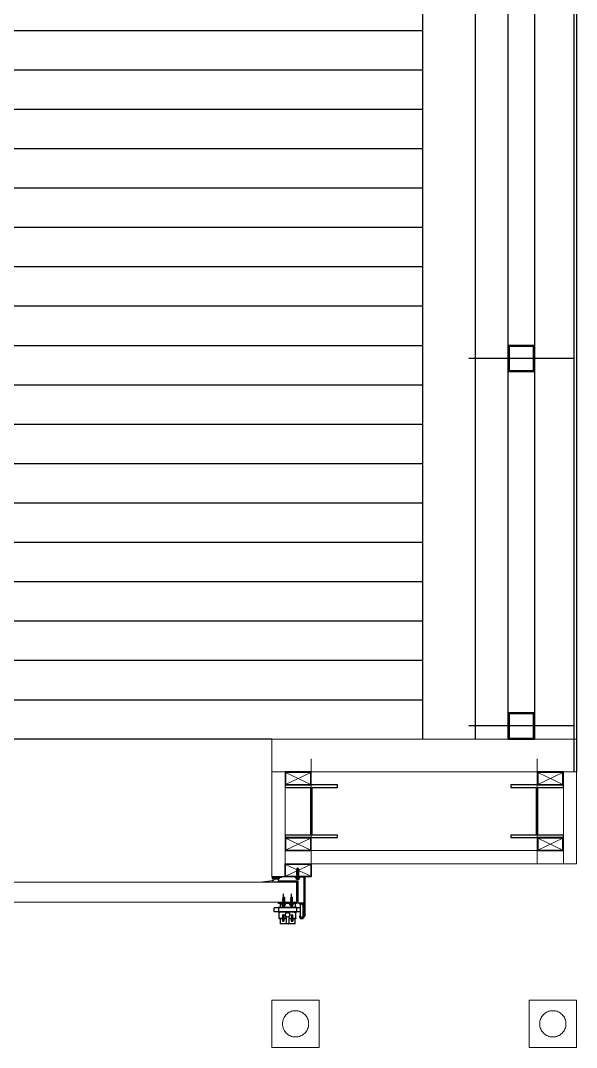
# Model space of a CAD drawing. Header units: millimetres. Extents: x 8456 to 190005487, y 619 to 455456909.
# Drawn here: x 203646 to 203972, y 158300 to 158902 of the extents above; entities that cross this region are included whole.
import ezdxf

# ---------------------------------------------------------------- set-up
doc = ezdxf.new("R2010")
doc.units = ezdxf.units.MM
doc.header["$LTSCALE"] = 400
doc.header["$MEASUREMENT"] = 0
for name, pattern in [('CEN', [62, 60, -1, 0, -1]), ('지하2층평면도$0$XR-평면도$0$CEN', [62, 60, -1, 0, -1]), ('지하2층평면도$0$XR-평면도$0$HID', [2, 1.1, -0.9]), ('지하2층평면도$0$XR-평면도$0$HIDDEN', [0.375, 0.25, -0.125])]:
    doc.linetypes.add(name, pattern=pattern)
doc.layers.get('0').update_dxf_attribs({"linetype": 'CONTINUOUS'})
for name, color, linetype in [('CEN', 1, 'CEN'), ('FIN', 5, 'CONTINUOUS'), ('WAL', 3, 'CONTINUOUS'), ('석고보드', 4, 'CONTINUOUS'), ('저온단열', 160, 'CONTINUOUS'), ('지하2층 평면도$0$HATCH', 8, 'CONTINUOUS'), ('충돌방지대', 6, 'CONTINUOUS'), ('판넬', 4, 'CONTINUOUS')]:
    doc.layers.add(name, color=color, linetype=linetype)
for name, color, linetype, lineweight in [('지하2층평면도$0$0DOOR', 4, 'CONTINUOUS', 25), ('지하2층평면도$0$0FURN1', 8, '지하2층평면도$0$XR-평면도$0$HID', 18), ('지하2층평면도$0$0LINE', 1, '지하2층평면도$0$XR-평면도$0$CEN', 15), ('지하2층평면도$0$0OPEN', 1, '지하2층평면도$0$XR-평면도$0$HID', 15), ('지하2층평면도$0$0PANL', 6, 'CONTINUOUS', 20), ('지하2층평면도$0$0STL', 3, 'CONTINUOUS', 25)]:
    doc.layers.add(name, color=color, linetype=linetype, lineweight=lineweight)

# ---------------------------------------------------------------- blocks, each defined once
blk = doc.blocks.new('지하2층평면도$0$XR-평면도$0$COLDSEAL')
at = {"layer": '지하2층평면도$0$0DOOR'}
for points in [[(33005170.6, -18005063.9, 0.197399), (33005171.5, -18005066), (33005176.6, -18005071.2, 0.18871), (33005178.6, -18005072.1), (33005184.8, -18005072.4), (33005184.8, -18005071), (33005179.3, -18005070.7, -0.18871), (33005177.3, -18005069.8), (33005176, -18005068.3, -0.615818), (33005177.6, -18005065.2), (33005181.4, -18005065.2), (33005181.4, -18005062.2), (33005176.6, -18005062.2), (33005170.6, -18005062.2)], [(33005188.6, -18005058), (33005172.6, -18005058), (33005172.6, -18005059.7), (33005177.3, -18005059.7), (33005177.3, -18005062.2), (33005184.6, -18005062.2), (33005184.6, -18005059.7), (33005188.6, -18005059.7)], [(33005211.7, -18005072.6), (33005179.3, -18005070.7, -0.18343), (33005177.4, -18005069.8, 0.18343), (33005179.3, -18005070.7), (33005184.8, -18005071), (33005184.8, -18005072.4), (33005211.6, -18005073.6, 0.984406), (33005211.7, -18005072.6, -0.000575)], [(33005181.4, -18005065.2), (33005181.4, -18005062.2), (33005184.6, -18005062.2), (33005190.6, -18005062.2), (33005193.2, -18005065.9, 0.221798), (33005198.3, -18005068.9), (33005226.1, -18005071.5, -0.890519), (33005226, -18005072.5, -0.090217), (33005225.9, -18005072.4), (33005197.9, -18005071.5, -0.221798), (33005190.4, -18005067.7), (33005188.8, -18005065.7, 0.266432), (33005188, -18005065.2)]]:
    blk.add_hatch(color=8, dxfattribs=at).paths.add_polyline_path(points)
h = blk.add_hatch(color=8, dxfattribs=at)
edge = h.paths.add_edge_path()
edge.add_line((33005235.4, -18005071.6), (33005235.3, -18005073.2))
edge.add_line((33005235.3, -18005073.2), (33005197.1, -18005068.9))
edge.add_arc((33005197.3, -18005067.9), 1, 226.9147, 263.5326, ccw=False)
edge.add_line((33005196.6, -18005068.7), (33005193.8, -18005066))
edge.add_arc((33005194.4, -18005065.3), 1, 190.8667, 226.9147, ccw=False)
edge.add_line((33005193.5, -18005065.5), (33005192.4, -18005059.8))
edge.add_arc((33005191.4, -18005060), 1, 10.8667, 49.2164)
edge.add_arc((33005193.3, -18005057.7), 2, 311.4859, 229.2164, ccw=False)
edge.add_line((33005194.7, -18005059.2), (33005194.9, -18005061.4))
edge.add_line((33005194.9, -18005061.4), (33005196, -18005064.8))
edge.add_arc((33005197, -18005064.5), 1, 197.7167, 223.7852)
edge.add_line((33005196.2, -18005065.2), (33005198, -18005067))
edge.add_arc((33005198.7, -18005066.3), 1, 223.7852, 263.3102)
edge.add_line((33005198.6, -18005067.3), (33005235.4, -18005071.6))
at = {"layer": '지하2층평면도$0$0DOOR', "color": 8}
for p, q in [((33005160.4, -18005054.1), (33005196.9, -18005054.1)), ((33005160.4, -18005054.1), (33005160.4, -18005055.6)), ((33005170.4, -18005055.6), (33005160.4, -18005055.6)), ((33005170.4, -18005055.6), (33005170.4, -18005061.6)), ((33005176.9, -18005062.1), (33005170.9, -18005062.1)), ((33005189.9, -18005055.6), (33005171.9, -18005055.6)), ((33005171.9, -18005055.6), (33005171.9, -18005060.6)), ((33005176.9, -18005060.6), (33005171.9, -18005060.6)), ((33005174.9, -18005054.1), (33005196.9, -18005054.1)), ((33005176.9, -18005062.1), (33005176.9, -18005060.6)), ((33005184.9, -18005062.1), (33005184.9, -18005060.6)), ((33005189.9, -18005060.6), (33005184.9, -18005060.6)), ((33005191.8, -18005062.1), (33005184.9, -18005062.1)), ((33005189.9, -18005055.6), (33005189.9, -18005060.6)), ((33005189.9, -18005055.6), (33005189.9, -18005060.6)), ((33005191.8, -18005062.1), (33005191.8, -18005059.4)), ((33005194.9, -18005060.5), (33005194.9, -18005059.4)), ((33005194.9, -18005060.5), (33005194.9, -18005059.4)), ((33005195.3, -18005060.5), (33005194.9, -18005060.5)), ((33005195.3, -18005060.5), (33005194.9, -18005060.5)), ((33005195.3, -18005060.5), (33005195.3, -18005061.6)), ((33005196.9, -18005062.1), (33005195.8, -18005062.1)), ((33005196.9, -18005062.1), (33005196.9, -18005054.1))]:
    blk.add_line(p, q, dxfattribs=at)
for centre, radius, start, end in [((33005170.9, -18005061.6), 0.5, 180, 270), ((33005193.3, -18005057.7), 2.25, 313.5422, 226.4578), ((33005195.8, -18005061.6), 0.5, 180, 270), ((33005195.8, -18005061.6), 0.5, 180, 270)]:
    blk.add_arc(centre, radius, start, end, dxfattribs=at)
blk = doc.blocks.new('A$C2DB436D3')
at = {"color": 8, "elevation": 2515.73}
blk.add_lwpolyline([(17460.54, 20942.55), (17457.93, 20942.55)], dxfattribs=at)
at = {"layer": 'CEN', "color": 8, "elevation": 2515.73}
for points in [[(17702.54, 21377.05), (17614.54, 21377.05)], [(17702.54, 21069.05), (17614.54, 21069.05)]]:
    blk.add_lwpolyline(points, dxfattribs=at)
at = {"layer": 'FIN', "color": 8}
blk.add_line((17669.54, 21723.55, 2515.73), (17669.54, 21058.05, 2515.73), dxfattribs=at)
at = {"layer": 'WAL', "color": 8, "elevation": 2515.73}
for points in [[(17669.54, 21366.05), (17669.54, 21388.05), (17647.54, 21388.05), (17647.54, 21366.05)], [(17668.66, 21366.93), (17668.66, 21387.17), (17648.42, 21387.17), (17648.42, 21366.93)], [(17669.54, 21058.05), (17669.54, 21080.05), (17647.54, 21080.05), (17647.54, 21058.05)], [(17668.66, 21058.93), (17668.66, 21079.17), (17648.42, 21079.17), (17648.42, 21058.93)]]:
    blk.add_lwpolyline(points, close=True, dxfattribs=at)
at = {"layer": '석고보드', "color": 8}
blk.add_line((17704.74, 21701.55, 2515.73), (17704.74, 21030.55, 2515.73), dxfattribs=at)
at = {"layer": '저온단열', "color": 8}
blk.add_line((17702.54, 21701.55, 2515.73), (17702.54, 21030.55, 2515.73), dxfattribs=at)
at = {"layer": '지하2층 평면도$0$HATCH', "color": 8}
for p, q in [((16833.54, 21652.05, 2515.73), (17576.04, 21652.05, 2515.73)), ((16833.54, 21619.05, 2515.73), (17576.04, 21619.05, 2515.73)), ((16833.54, 21586.05, 2515.73), (17576.04, 21586.05, 2515.73)), ((16833.54, 21553.05, 2515.73), (17576.04, 21553.05, 2515.73)), ((16833.54, 21520.05, 2515.73), (17576.04, 21520.05, 2515.73)), ((16833.54, 21487.05, 2515.73), (17576.04, 21487.05, 2515.73)), ((16833.54, 21454.05, 2515.73), (17576.04, 21454.05, 2515.73)), ((16833.54, 21421.05, 2515.73), (17576.04, 21421.05, 2515.73)), ((16833.54, 21388.05, 2515.73), (17576.04, 21388.05, 2515.73)), ((16833.54, 21355.05, 2515.73), (17576.04, 21355.05, 2515.73)), ((16833.54, 21322.05, 2515.73), (17576.04, 21322.05, 2515.73)), ((16833.54, 21289.05, 2515.73), (17576.04, 21289.05, 2515.73)), ((16833.54, 21256.05, 2515.73), (17576.04, 21256.05, 2515.73)), ((16833.54, 21223.05, 2515.73), (17576.04, 21223.05, 2515.73)), ((16833.54, 21190.05, 2515.73), (17576.04, 21190.05, 2515.73)), ((16833.54, 21157.05, 2515.73), (17576.04, 21157.05, 2515.73)), ((16833.54, 21124.05, 2515.73), (17576.04, 21124.05, 2515.73)), ((16833.54, 21091.05, 2515.73), (17576.04, 21091.05, 2515.73)), ((17449.54, 21058.05, 2515.73), (16833.54, 21058.05, 2515.73))]:
    blk.add_line(p, q, dxfattribs=at)
at = {"layer": '지하2층평면도$0$0DOOR', "color": 8}
for p, q in [((17472.12, 20948.31, 2515.73), (17470.3, 20947.56, 2515.73)), ((17472.12, 20948.31, 2515.73), (17470.3, 20947.56, 2515.73)), ((17470.96, 20948.23, 2515.73), (17470.3, 20947.96, 2515.73)), ((17470.96, 20948.23, 2515.73), (17470.3, 20947.96, 2515.73)), ((17472.12, 20947.91, 2515.73), (17470.3, 20947.16, 2515.73)), ((17472.12, 20947.91, 2515.73), (17470.3, 20947.16, 2515.73)), ((17472.12, 20947.5, 2515.73), (17470.3, 20946.75, 2515.73)), ((17472.12, 20947.5, 2515.73), (17470.3, 20946.75, 2515.73)), ((17472.12, 20947.1, 2515.73), (17470.3, 20946.35, 2515.73)), ((17472.12, 20947.1, 2515.73), (17470.3, 20946.35, 2515.73)), ((17472.12, 20946.7, 2515.73), (17470.3, 20945.95, 2515.73)), ((17472.12, 20946.7, 2515.73), (17470.3, 20945.95, 2515.73)), ((17472.12, 20946.29, 2515.73), (17470.3, 20945.54, 2515.73)), ((17472.12, 20946.29, 2515.73), (17470.3, 20945.54, 2515.73)), ((17472.12, 20945.89, 2515.73), (17470.3, 20945.14, 2515.73)), ((17472.12, 20945.89, 2515.73), (17470.3, 20945.14, 2515.73)), ((17472.12, 20945.49, 2515.73), (17470.3, 20944.74, 2515.73)), ((17472.12, 20945.49, 2515.73), (17470.3, 20944.74, 2515.73)), ((17472.12, 20945.08, 2515.73), (17470.3, 20944.33, 2515.73)), ((17472.12, 20945.08, 2515.73), (17470.3, 20944.33, 2515.73)), ((17470.52, 20949.07, 2515.73), (17470.52, 20948.14, 2515.73)), ((17470.52, 20947.96, 2515.73), (17470.52, 20947.74, 2515.73)), ((17470.52, 20947.56, 2515.73), (17470.52, 20947.33, 2515.73)), ((17470.52, 20947.16, 2515.73), (17470.52, 20946.93, 2515.73)), ((17470.52, 20946.75, 2515.73), (17470.52, 20946.53, 2515.73)), ((17470.52, 20946.35, 2515.73), (17470.52, 20946.12, 2515.73)), ((17470.52, 20945.95, 2515.73), (17470.52, 20945.72, 2515.73)), ((17470.52, 20945.54, 2515.73), (17470.52, 20945.32, 2515.73)), ((17470.52, 20945.14, 2515.73), (17470.52, 20944.91, 2515.73)), ((17470.52, 20944.74, 2515.73), (17470.52, 20944.51, 2515.73)), ((17470.52, 20944.33, 2515.73), (17470.52, 20942.55, 2515.73)), ((17472.12, 20944.68, 2515.73), (17470.82, 20944.15, 2515.73)), ((17471.9, 20949.07, 2515.73), (17471.9, 20948.31, 2515.73)), ((17471.9, 20948.13, 2515.73), (17471.9, 20947.91, 2515.73)), ((17471.9, 20947.73, 2515.73), (17471.9, 20947.5, 2515.73)), ((17471.9, 20947.33, 2515.73), (17471.9, 20947.1, 2515.73)), ((17471.9, 20946.92, 2515.73), (17471.9, 20946.7, 2515.73)), ((17471.9, 20946.52, 2515.73), (17471.9, 20946.29, 2515.73)), ((17471.9, 20946.12, 2515.73), (17471.9, 20945.89, 2515.73)), ((17471.9, 20945.71, 2515.73), (17471.9, 20945.49, 2515.73)), ((17471.9, 20945.31, 2515.73), (17471.9, 20945.08, 2515.73)), ((17471.9, 20944.91, 2515.73), (17471.9, 20944.68, 2515.73)), ((17471.9, 20944.5, 2515.73), (17471.9, 20942.55, 2515.73)), ((17472.36, 20941.36, 2515.73), (17470.05, 20941.36, 2515.73)), ((17470.05, 20940.55, 2515.73), (17470.05, 20941.36, 2515.73)), ((17472.1, 20940.44, 2515.73), (17470.31, 20940.44, 2515.73)), ((17470.53, 20921.43, 2515.73), (17470.53, 20938.15, 2515.73)), ((17470.61, 20940.55, 2515.73), (17470.61, 20941.36, 2515.73)), ((17471.81, 20940.55, 2515.73), (17471.81, 20941.36, 2515.73)), ((17472.36, 20940.55, 2515.73), (17472.36, 20941.36, 2515.73)), ((17458.65, 20925.14, 2515.73), (17458.65, 20924.38, 2515.73)), ((17459.34, 20917.36, 2515.73), (17459.34, 20928.44, 2515.73)), ((17460.03, 20925.14, 2515.73), (17460.03, 20924.21, 2515.73)), ((17465.25, 20925.14, 2515.73), (17465.25, 20924.38, 2515.73)), ((17465.94, 20917.36, 2515.73), (17465.94, 20928.44, 2515.73)), ((17466.63, 20925.14, 2515.73), (17466.63, 20924.21, 2515.73)), ((17451.54, 20913.18, 2515.73), (17451.54, 20916.48, 2515.73)), ((17454.96, 20916.48, 2515.73), (17451.54, 20916.48, 2515.73)), ((17470.38, 20920.73, 2515.73), (17454.98, 20920.73, 2515.73)), ((17454.98, 20920.22, 2515.73), (17454.98, 20920.73, 2515.73)), ((17470.38, 20920.22, 2515.73), (17454.98, 20920.22, 2515.73)), ((17470.38, 20916.92, 2515.73), (17454.98, 20916.92, 2515.73)), ((17456.36, 20920.22, 2515.73), (17456.36, 20916.92, 2515.73)), ((17458.19, 20918.57, 2515.73), (17458.19, 20919.39, 2515.73)), ((17458.19, 20919.39, 2515.73), (17460.5, 20919.39, 2515.73)), ((17458.43, 20924.38, 2515.73), (17460.25, 20923.63, 2515.73)), ((17458.43, 20924.38, 2515.73), (17460.25, 20923.63, 2515.73)), ((17458.43, 20923.98, 2515.73), (17460.25, 20923.22, 2515.73)), ((17458.43, 20923.98, 2515.73), (17460.25, 20923.22, 2515.73)), ((17458.43, 20923.57, 2515.73), (17460.25, 20922.82, 2515.73)), ((17458.43, 20923.57, 2515.73), (17460.25, 20922.82, 2515.73)), ((17458.43, 20923.17, 2515.73), (17460.25, 20922.42, 2515.73)), ((17458.43, 20923.17, 2515.73), (17460.25, 20922.42, 2515.73)), ((17458.43, 20922.77, 2515.73), (17460.25, 20922.01, 2515.73)), ((17458.43, 20922.77, 2515.73), (17460.25, 20922.01, 2515.73)), ((17458.43, 20922.36, 2515.73), (17460.25, 20921.61, 2515.73)), ((17458.43, 20922.36, 2515.73), (17460.25, 20921.61, 2515.73)), ((17458.43, 20921.96, 2515.73), (17460.25, 20921.21, 2515.73)), ((17458.43, 20921.96, 2515.73), (17460.25, 20921.21, 2515.73)), ((17458.43, 20921.56, 2515.73), (17460.25, 20920.8, 2515.73)), ((17458.43, 20921.56, 2515.73), (17460.25, 20920.8, 2515.73)), ((17458.43, 20921.15, 2515.73), (17460.25, 20920.4, 2515.73)), ((17458.43, 20921.15, 2515.73), (17460.25, 20920.4, 2515.73)), ((17458.43, 20920.75, 2515.73), (17459.73, 20920.22, 2515.73)), ((17458.44, 20918.46, 2515.73), (17460.24, 20918.46, 2515.73)), ((17458.65, 20924.2, 2515.73), (17458.65, 20923.98, 2515.73)), ((17458.65, 20923.8, 2515.73), (17458.65, 20923.57, 2515.73)), ((17458.65, 20923.4, 2515.73), (17458.65, 20923.17, 2515.73)), ((17458.65, 20922.99, 2515.73), (17458.65, 20922.77, 2515.73)), ((17458.65, 20922.59, 2515.73), (17458.65, 20922.36, 2515.73)), ((17458.65, 20922.19, 2515.73), (17458.65, 20921.96, 2515.73)), ((17458.65, 20921.78, 2515.73), (17458.65, 20921.56, 2515.73)), ((17458.65, 20921.38, 2515.73), (17458.65, 20921.15, 2515.73)), ((17458.65, 20920.98, 2515.73), (17458.65, 20920.75, 2515.73)), ((17458.65, 20920.57, 2515.73), (17458.65, 20920.22, 2515.73)), ((17458.74, 20918.57, 2515.73), (17458.74, 20919.39, 2515.73)), ((17459.59, 20924.3, 2515.73), (17460.25, 20924.03, 2515.73)), ((17459.59, 20924.3, 2515.73), (17460.25, 20924.03, 2515.73)), ((17459.94, 20918.57, 2515.73), (17459.94, 20919.39, 2515.73)), ((17460.03, 20924.03, 2515.73), (17460.03, 20923.8, 2515.73)), ((17460.03, 20923.63, 2515.73), (17460.03, 20923.4, 2515.73)), ((17460.03, 20923.22, 2515.73), (17460.03, 20923, 2515.73)), ((17460.03, 20922.82, 2515.73), (17460.03, 20922.59, 2515.73)), ((17460.03, 20922.42, 2515.73), (17460.03, 20922.19, 2515.73)), ((17460.03, 20922.01, 2515.73), (17460.03, 20921.79, 2515.73)), ((17460.03, 20921.61, 2515.73), (17460.03, 20921.39, 2515.73)), ((17460.03, 20921.21, 2515.73), (17460.03, 20920.98, 2515.73)), ((17460.03, 20920.8, 2515.73), (17460.03, 20920.58, 2515.73)), ((17460.03, 20920.4, 2515.73), (17460.03, 20920.22, 2515.73)), ((17460.5, 20918.57, 2515.73), (17460.5, 20919.39, 2515.73)), ((17464.79, 20918.57, 2515.73), (17464.79, 20919.39, 2515.73)), ((17464.79, 20919.39, 2515.73), (17467.1, 20919.39, 2515.73)), ((17465.03, 20924.38, 2515.73), (17466.85, 20923.63, 2515.73)), ((17465.03, 20924.38, 2515.73), (17466.85, 20923.63, 2515.73)), ((17465.03, 20923.98, 2515.73), (17466.85, 20923.22, 2515.73)), ((17465.03, 20923.98, 2515.73), (17466.85, 20923.22, 2515.73)), ((17465.03, 20923.57, 2515.73), (17466.85, 20922.82, 2515.73)), ((17465.03, 20923.57, 2515.73), (17466.85, 20922.82, 2515.73)), ((17465.03, 20923.17, 2515.73), (17466.85, 20922.42, 2515.73)), ((17465.03, 20923.17, 2515.73), (17466.85, 20922.42, 2515.73)), ((17465.03, 20922.77, 2515.73), (17466.85, 20922.01, 2515.73)), ((17465.03, 20922.77, 2515.73), (17466.85, 20922.01, 2515.73)), ((17465.03, 20922.36, 2515.73), (17466.85, 20921.61, 2515.73)), ((17465.03, 20922.36, 2515.73), (17466.85, 20921.61, 2515.73)), ((17465.03, 20921.96, 2515.73), (17466.85, 20921.21, 2515.73)), ((17465.03, 20921.96, 2515.73), (17466.85, 20921.21, 2515.73)), ((17465.03, 20921.56, 2515.73), (17466.85, 20920.8, 2515.73)), ((17465.03, 20921.56, 2515.73), (17466.85, 20920.8, 2515.73)), ((17465.03, 20921.15, 2515.73), (17466.85, 20920.4, 2515.73)), ((17465.03, 20921.15, 2515.73), (17466.85, 20920.4, 2515.73)), ((17465.03, 20920.75, 2515.73), (17466.33, 20920.22, 2515.73)), ((17465.04, 20918.46, 2515.73), (17466.84, 20918.46, 2515.73)), ((17465.25, 20924.2, 2515.73), (17465.25, 20923.98, 2515.73)), ((17465.25, 20923.8, 2515.73), (17465.25, 20923.57, 2515.73)), ((17465.25, 20923.4, 2515.73), (17465.25, 20923.17, 2515.73)), ((17465.25, 20922.99, 2515.73), (17465.25, 20922.77, 2515.73)), ((17465.25, 20922.59, 2515.73), (17465.25, 20922.36, 2515.73)), ((17465.25, 20922.19, 2515.73), (17465.25, 20921.96, 2515.73)), ((17465.25, 20921.78, 2515.73), (17465.25, 20921.56, 2515.73)), ((17465.25, 20921.38, 2515.73), (17465.25, 20921.15, 2515.73)), ((17465.25, 20920.98, 2515.73), (17465.25, 20920.75, 2515.73)), ((17465.25, 20920.57, 2515.73), (17465.25, 20920.22, 2515.73)), ((17465.34, 20918.57, 2515.73), (17465.34, 20919.39, 2515.73)), ((17466.19, 20924.3, 2515.73), (17466.85, 20924.03, 2515.73)), ((17466.19, 20924.3, 2515.73), (17466.85, 20924.03, 2515.73)), ((17466.54, 20918.57, 2515.73), (17466.54, 20919.39, 2515.73)), ((17466.63, 20924.03, 2515.73), (17466.63, 20923.8, 2515.73)), ((17466.63, 20923.63, 2515.73), (17466.63, 20923.4, 2515.73)), ((17466.63, 20923.22, 2515.73), (17466.63, 20923, 2515.73)), ((17466.63, 20922.82, 2515.73), (17466.63, 20922.59, 2515.73)), ((17466.63, 20922.42, 2515.73), (17466.63, 20922.19, 2515.73)), ((17466.63, 20922.01, 2515.73), (17466.63, 20921.79, 2515.73)), ((17466.63, 20921.61, 2515.73), (17466.63, 20921.39, 2515.73)), ((17466.63, 20921.21, 2515.73), (17466.63, 20920.98, 2515.73)), ((17466.63, 20920.8, 2515.73), (17466.63, 20920.58, 2515.73)), ((17466.63, 20920.4, 2515.73), (17466.63, 20920.22, 2515.73)), ((17467.1, 20918.57, 2515.73), (17467.1, 20919.39, 2515.73)), ((17469.01, 20920.22, 2515.73), (17469.01, 20916.92, 2515.73)), ((17470.38, 20920.22, 2515.73), (17470.38, 20920.73, 2515.73)), ((17473.39, 20916.48, 2515.73), (17470.41, 20916.48, 2515.73)), ((17473.39, 20909.73, 2515.73), (17473.39, 20918.9, 2515.73)), ((17475.59, 20909.73, 2515.73), (17475.59, 20918.9, 2515.73)), ((17454.96, 20913.18, 2515.73), (17451.54, 20913.18, 2515.73)), ((17470.38, 20912.85, 2515.73), (17454.98, 20912.85, 2515.73)), ((17455.7, 20907.68, 2515.73), (17455.7, 20912.54, 2515.73)), ((17458.55, 20907.68, 2515.73), (17455.7, 20907.68, 2515.73)), ((17455.7, 20907.68, 2515.73), (17455.8, 20907.46, 2515.73)), ((17457.33, 20912.85, 2515.73), (17455.87, 20912.75, 2515.73)), ((17456.36, 20912.83, 2515.73), (17456.36, 20912.85, 2515.73)), ((17458.5, 20910.32, 2515.73), (17458.5, 20907.46, 2515.73)), ((17458.55, 20910.32, 2515.73), (17458.55, 20907.46, 2515.73)), ((17459.34, 20910.32, 2515.73), (17459.34, 20907.46, 2515.73)), ((17461.47, 20907.68, 2515.73), (17459.34, 20907.68, 2515.73)), ((17459.38, 20910.32, 2515.73), (17459.38, 20907.46, 2515.73)), ((17461.47, 20907.46, 2515.73), (17461.47, 20909.19, 2515.73)), ((17461.58, 20909.12, 2515.73), (17461.58, 20903.35, 2515.73)), ((17463.78, 20909.12, 2515.73), (17463.78, 20903.35, 2515.73)), ((17463.89, 20907.46, 2515.73), (17463.89, 20909.19, 2515.73)), ((17466.03, 20907.68, 2515.73), (17463.89, 20907.68, 2515.73)), ((17465.98, 20910.32, 2515.73), (17465.98, 20907.46, 2515.73)), ((17466.03, 20910.32, 2515.73), (17466.03, 20907.46, 2515.73)), ((17466.82, 20910.32, 2515.73), (17466.82, 20907.46, 2515.73)), ((17469.67, 20907.68, 2515.73), (17466.82, 20907.68, 2515.73)), ((17466.86, 20910.32, 2515.73), (17466.86, 20907.46, 2515.73)), ((17468.04, 20912.85, 2515.73), (17469.5, 20912.75, 2515.73)), ((17469.01, 20912.83, 2515.73), (17469.01, 20912.85, 2515.73)), ((17469.67, 20907.68, 2515.73), (17469.57, 20907.46, 2515.73)), ((17469.67, 20907.68, 2515.73), (17469.67, 20912.54, 2515.73)), ((17473.39, 20913.18, 2515.73), (17470.4, 20913.18, 2515.73)), ((17458.55, 20907.46, 2515.73), (17455.8, 20907.46, 2515.73)), ((17456.36, 20907.46, 2515.73), (17456.36, 20903.13, 2515.73)), ((17469.01, 20903.13, 2515.73), (17456.36, 20903.13, 2515.73)), ((17461.47, 20907.46, 2515.73), (17459.34, 20907.46, 2515.73)), ((17463.56, 20903.13, 2515.73), (17461.8, 20903.13, 2515.73)), ((17466.03, 20907.46, 2515.73), (17463.89, 20907.46, 2515.73)), ((17469.57, 20907.46, 2515.73), (17466.82, 20907.46, 2515.73)), ((17469.01, 20903.13, 2515.73), (17469.01, 20907.46, 2515.73))]:
    blk.add_line(p, q, dxfattribs=at)
at = {"layer": '지하2층평면도$0$0DOOR', "color": 8, "lineweight": 0}
for p, q in [((17470.53, 20938.15, 2515.73), (16812.55, 20938.15, 2515.73)), ((16812.55, 20921.43, 2515.73), (17470.53, 20921.43, 2515.73))]:
    blk.add_line(p, q, dxfattribs=at)
at = {"layer": '지하2층평면도$0$0DOOR', "color": 8, "linetype": '지하2층평면도$0$XR-평면도$0$HIDDEN'}
for p, q in [((17470.41, 20916.48, 2515.73), (17454.96, 20916.48, 2515.73)), ((17470.4, 20913.18, 2515.73), (17454.96, 20913.18, 2515.73))]:
    blk.add_line(p, q, dxfattribs=at)
at = {"layer": '지하2층평면도$0$0DOOR', "color": 8, "linetype": '지하2층평면도$0$XR-평면도$0$HID'}
for p, q in [((17470.41, 20916.48, 2515.73), (17454.96, 20916.48, 2515.73)), ((17458.28, 20917.58, 2515.73), (17459.6, 20917.58, 2515.73)), ((17458.28, 20917.58, 2515.73), (17458.28, 20916.92, 2515.73)), ((17458.34, 20917.53, 2515.73), (17459.55, 20917.53, 2515.73)), ((17458.34, 20917.53, 2515.73), (17458.34, 20916.92, 2515.73)), ((17459.55, 20917.53, 2515.73), (17459.55, 20916.92, 2515.73)), ((17459.6, 20917.58, 2515.73), (17459.6, 20916.92, 2515.73)), ((17465.76, 20917.58, 2515.73), (17467.08, 20917.58, 2515.73)), ((17465.76, 20917.58, 2515.73), (17465.76, 20916.92, 2515.73)), ((17465.82, 20917.53, 2515.73), (17467.03, 20917.53, 2515.73)), ((17465.82, 20917.53, 2515.73), (17465.82, 20916.92, 2515.73)), ((17467.03, 20917.53, 2515.73), (17467.03, 20916.92, 2515.73)), ((17467.08, 20917.58, 2515.73), (17467.08, 20916.92, 2515.73)), ((17470.41, 20913.29, 2515.73), (17454.96, 20913.29, 2515.73)), ((17458.28, 20907.46, 2515.73), (17458.28, 20905.33, 2515.73)), ((17458.28, 20905.33, 2515.73), (17459.6, 20905.33, 2515.73)), ((17458.34, 20907.46, 2515.73), (17458.34, 20905.38, 2515.73)), ((17459.55, 20905.38, 2515.73), (17458.34, 20905.38, 2515.73)), ((17459.55, 20907.46, 2515.73), (17459.55, 20905.38, 2515.73)), ((17459.6, 20907.46, 2515.73), (17459.6, 20905.33, 2515.73)), ((17465.76, 20907.46, 2515.73), (17465.76, 20905.33, 2515.73)), ((17465.76, 20905.33, 2515.73), (17467.08, 20905.33, 2515.73)), ((17465.82, 20907.46, 2515.73), (17465.82, 20905.38, 2515.73)), ((17467.03, 20905.38, 2515.73), (17465.82, 20905.38, 2515.73)), ((17467.03, 20907.46, 2515.73), (17467.03, 20905.38, 2515.73)), ((17467.08, 20907.46, 2515.73), (17467.08, 20905.33, 2515.73))]:
    blk.add_line(p, q, dxfattribs=at)
at = {"layer": '지하2층평면도$0$0DOOR', "color": 8, "elevation": 2515.73}
for points in [[(17469.23, 20942.02), (17473.19, 20942.02), (17473.19, 20942.2), (17469.23, 20942.2)], [(17470.3, 20947.56), (17470.52, 20947.74), (17471.9, 20948.31), (17472.12, 20948.31), (17471.9, 20948.13), (17470.52, 20947.56)], [(17470.3, 20947.96), (17470.52, 20948.14), (17470.74, 20948.23), (17470.96, 20948.23), (17470.74, 20948.06), (17470.52, 20947.96)], [(17470.3, 20947.16), (17470.52, 20947.33), (17471.9, 20947.91), (17472.12, 20947.91), (17471.9, 20947.73), (17470.52, 20947.16)], [(17470.3, 20946.75), (17470.52, 20946.93), (17471.9, 20947.5), (17472.12, 20947.5), (17471.9, 20947.33), (17470.52, 20946.75)], [(17470.3, 20946.35), (17470.52, 20946.53), (17471.9, 20947.1), (17472.12, 20947.1), (17471.9, 20946.92), (17470.52, 20946.35)], [(17470.3, 20945.95), (17470.52, 20946.12), (17471.9, 20946.7), (17472.12, 20946.7), (17471.9, 20946.52), (17470.52, 20945.95)], [(17470.3, 20945.54), (17470.52, 20945.72), (17471.9, 20946.29), (17472.12, 20946.29), (17471.9, 20946.12), (17470.52, 20945.54)], [(17470.3, 20945.14), (17470.52, 20945.32), (17471.9, 20945.89), (17472.12, 20945.89), (17471.9, 20945.71), (17470.52, 20945.14)], [(17470.3, 20944.74), (17470.52, 20944.91), (17471.9, 20945.49), (17472.12, 20945.49), (17471.9, 20945.31), (17470.52, 20944.74)], [(17470.3, 20944.33), (17470.52, 20944.51), (17471.9, 20945.08), (17472.12, 20945.08), (17471.9, 20944.91), (17470.52, 20944.33)], [(17470.26, 20941.36), (17472.16, 20941.36), (17473.19, 20942.02), (17469.23, 20942.02)], [(17461.32, 20920.05), (17457.36, 20920.05), (17457.36, 20920.22), (17461.32, 20920.22)], [(17460.29, 20919.39), (17458.39, 20919.39), (17457.36, 20920.05), (17461.32, 20920.05)], [(17460.25, 20923.63), (17460.03, 20923.8), (17458.65, 20924.38), (17458.43, 20924.38), (17458.65, 20924.2), (17460.03, 20923.63)], [(17460.25, 20923.22), (17460.03, 20923.4), (17458.65, 20923.98), (17458.43, 20923.98), (17458.65, 20923.8), (17460.03, 20923.22)], [(17460.25, 20922.82), (17460.03, 20923), (17458.65, 20923.57), (17458.43, 20923.57), (17458.65, 20923.4), (17460.03, 20922.82)], [(17460.25, 20922.42), (17460.03, 20922.59), (17458.65, 20923.17), (17458.43, 20923.17), (17458.65, 20922.99), (17460.03, 20922.42)], [(17460.25, 20922.01), (17460.03, 20922.19), (17458.65, 20922.77), (17458.43, 20922.77), (17458.65, 20922.59), (17460.03, 20922.01)], [(17460.25, 20921.61), (17460.03, 20921.79), (17458.65, 20922.36), (17458.43, 20922.36), (17458.65, 20922.19), (17460.03, 20921.61)], [(17460.25, 20921.21), (17460.03, 20921.39), (17458.65, 20921.96), (17458.43, 20921.96), (17458.65, 20921.78), (17460.03, 20921.21)], [(17460.25, 20920.8), (17460.03, 20920.98), (17458.65, 20921.56), (17458.43, 20921.56), (17458.65, 20921.38), (17460.03, 20920.8)], [(17460.25, 20920.4), (17460.03, 20920.58), (17458.65, 20921.15), (17458.43, 20921.15), (17458.65, 20920.98), (17460.03, 20920.4)], [(17460.25, 20924.03), (17460.03, 20924.21), (17459.81, 20924.3), (17459.59, 20924.3), (17459.81, 20924.13), (17460.03, 20924.03)], [(17467.92, 20920.05), (17463.96, 20920.05), (17463.96, 20920.22), (17467.92, 20920.22)], [(17466.89, 20919.39), (17464.99, 20919.39), (17463.96, 20920.05), (17467.92, 20920.05)], [(17466.85, 20923.63), (17466.63, 20923.8), (17465.25, 20924.38), (17465.03, 20924.38), (17465.25, 20924.2), (17466.63, 20923.63)], [(17466.85, 20923.22), (17466.63, 20923.4), (17465.25, 20923.98), (17465.03, 20923.98), (17465.25, 20923.8), (17466.63, 20923.22)], [(17466.85, 20922.82), (17466.63, 20923), (17465.25, 20923.57), (17465.03, 20923.57), (17465.25, 20923.4), (17466.63, 20922.82)], [(17466.85, 20922.42), (17466.63, 20922.59), (17465.25, 20923.17), (17465.03, 20923.17), (17465.25, 20922.99), (17466.63, 20922.42)], [(17466.85, 20922.01), (17466.63, 20922.19), (17465.25, 20922.77), (17465.03, 20922.77), (17465.25, 20922.59), (17466.63, 20922.01)], [(17466.85, 20921.61), (17466.63, 20921.79), (17465.25, 20922.36), (17465.03, 20922.36), (17465.25, 20922.19), (17466.63, 20921.61)], [(17466.85, 20921.21), (17466.63, 20921.39), (17465.25, 20921.96), (17465.03, 20921.96), (17465.25, 20921.78), (17466.63, 20921.21)], [(17466.85, 20920.8), (17466.63, 20920.98), (17465.25, 20921.56), (17465.03, 20921.56), (17465.25, 20921.38), (17466.63, 20920.8)], [(17466.85, 20920.4), (17466.63, 20920.58), (17465.25, 20921.15), (17465.03, 20921.15), (17465.25, 20920.98), (17466.63, 20920.4)], [(17466.85, 20924.03), (17466.63, 20924.21), (17466.41, 20924.3), (17466.19, 20924.3), (17466.41, 20924.13), (17466.63, 20924.03)]]:
    blk.add_lwpolyline(points, close=True, dxfattribs=at)
for points in [[(17470.52, 20947.87), (17470.3, 20947.96), (17470.52, 20947.79)], [(17470.52, 20947.47), (17470.3, 20947.56), (17470.52, 20947.38)], [(17470.52, 20947.07), (17470.3, 20947.16), (17470.52, 20946.98)], [(17470.52, 20946.66), (17470.3, 20946.75), (17470.52, 20946.58)], [(17470.52, 20946.26), (17470.3, 20946.35), (17470.52, 20946.17)], [(17470.52, 20945.86), (17470.3, 20945.95), (17470.52, 20945.77)], [(17470.52, 20945.45), (17470.3, 20945.54), (17470.52, 20945.37)], [(17470.52, 20945.05), (17470.3, 20945.14), (17470.52, 20944.96)], [(17470.52, 20944.65), (17470.3, 20944.74), (17470.52, 20944.56)], [(17470.52, 20944.24), (17470.3, 20944.33), (17470.52, 20944.16)], [(17471.9, 20948.63), (17470.96, 20948.23), (17470.52, 20948.49), (17471.05, 20949.04), (17471.21, 20950.13)], [(17470.52, 20949.07), (17471.21, 20950.13), (17471.9, 20949.07)], [(17470.63, 20944.15), (17471.9, 20944.68), (17472.12, 20944.68), (17471.9, 20944.5), (17471.06, 20944.15)], [(17471.9, 20948.4), (17472.12, 20948.31), (17471.9, 20948.49)], [(17471.9, 20948.4), (17472.12, 20948.31), (17471.9, 20948.49)], [(17471.9, 20948), (17472.12, 20947.91), (17471.9, 20948.08)], [(17471.9, 20948), (17472.12, 20947.91), (17471.9, 20948.08)], [(17471.9, 20947.59), (17472.12, 20947.5), (17471.9, 20947.68)], [(17471.9, 20947.59), (17472.12, 20947.5), (17471.9, 20947.68)], [(17471.9, 20947.19), (17472.12, 20947.1), (17471.9, 20947.28)], [(17471.9, 20947.19), (17472.12, 20947.1), (17471.9, 20947.28)], [(17471.9, 20946.79), (17472.12, 20946.7), (17471.9, 20946.87)], [(17471.9, 20946.79), (17472.12, 20946.7), (17471.9, 20946.87)], [(17471.9, 20946.38), (17472.12, 20946.29), (17471.9, 20946.47)], [(17471.9, 20946.38), (17472.12, 20946.29), (17471.9, 20946.47)], [(17471.9, 20945.98), (17472.12, 20945.89), (17471.9, 20946.07)], [(17471.9, 20945.98), (17472.12, 20945.89), (17471.9, 20946.07)], [(17471.9, 20945.58), (17472.12, 20945.49), (17471.9, 20945.66)], [(17471.9, 20945.58), (17472.12, 20945.49), (17471.9, 20945.66)], [(17471.9, 20945.17), (17472.12, 20945.08), (17471.9, 20945.26)], [(17471.9, 20945.17), (17472.12, 20945.08), (17471.9, 20945.26)], [(17471.9, 20944.77), (17472.12, 20944.68), (17471.9, 20944.86)], [(17460.03, 20925.14), (17459.34, 20926.2), (17458.65, 20925.14)], [(17458.65, 20924.69), (17459.59, 20924.3), (17460.03, 20924.56), (17459.5, 20925.11), (17459.34, 20926.2)], [(17466.63, 20925.14), (17465.94, 20926.2), (17465.25, 20925.14)], [(17465.25, 20924.69), (17466.19, 20924.3), (17466.63, 20924.56), (17466.1, 20925.11), (17465.94, 20926.2)], [(17458.65, 20924.47), (17458.43, 20924.38), (17458.65, 20924.56)], [(17458.65, 20924.47), (17458.43, 20924.38), (17458.65, 20924.56)], [(17458.65, 20924.06), (17458.43, 20923.98), (17458.65, 20924.15)], [(17458.65, 20924.06), (17458.43, 20923.98), (17458.65, 20924.15)], [(17458.65, 20923.66), (17458.43, 20923.57), (17458.65, 20923.75)], [(17458.65, 20923.66), (17458.43, 20923.57), (17458.65, 20923.75)], [(17458.65, 20923.26), (17458.43, 20923.17), (17458.65, 20923.35)], [(17458.65, 20923.26), (17458.43, 20923.17), (17458.65, 20923.35)], [(17458.65, 20922.85), (17458.43, 20922.77), (17458.65, 20922.94)], [(17458.65, 20922.85), (17458.43, 20922.77), (17458.65, 20922.94)], [(17458.65, 20922.45), (17458.43, 20922.36), (17458.65, 20922.54)], [(17458.65, 20922.45), (17458.43, 20922.36), (17458.65, 20922.54)], [(17458.65, 20922.05), (17458.43, 20921.96), (17458.65, 20922.14)], [(17458.65, 20922.05), (17458.43, 20921.96), (17458.65, 20922.14)], [(17458.65, 20921.65), (17458.43, 20921.56), (17458.65, 20921.73)], [(17458.65, 20921.65), (17458.43, 20921.56), (17458.65, 20921.73)], [(17458.65, 20921.24), (17458.43, 20921.15), (17458.65, 20921.33)], [(17458.65, 20921.24), (17458.43, 20921.15), (17458.65, 20921.33)], [(17458.65, 20920.84), (17458.43, 20920.75), (17458.65, 20920.93)], [(17459.92, 20920.22), (17458.65, 20920.75), (17458.43, 20920.75), (17458.65, 20920.57), (17459.49, 20920.22)], [(17460.03, 20923.94), (17460.25, 20924.03), (17460.03, 20923.85)], [(17460.03, 20923.54), (17460.25, 20923.63), (17460.03, 20923.45)], [(17460.03, 20923.14), (17460.25, 20923.22), (17460.03, 20923.05)], [(17460.03, 20922.73), (17460.25, 20922.82), (17460.03, 20922.64)], [(17460.03, 20922.33), (17460.25, 20922.42), (17460.03, 20922.24)], [(17460.03, 20921.93), (17460.25, 20922.01), (17460.03, 20921.84)], [(17460.03, 20921.52), (17460.25, 20921.61), (17460.03, 20921.43)], [(17460.03, 20921.12), (17460.25, 20921.21), (17460.03, 20921.03)], [(17460.03, 20920.72), (17460.25, 20920.8), (17460.03, 20920.63)], [(17460.03, 20920.31), (17460.25, 20920.4), (17460.03, 20920.22)], [(17465.25, 20924.47), (17465.03, 20924.38), (17465.25, 20924.56)], [(17465.25, 20924.47), (17465.03, 20924.38), (17465.25, 20924.56)], [(17465.25, 20924.06), (17465.03, 20923.98), (17465.25, 20924.15)], [(17465.25, 20924.06), (17465.03, 20923.98), (17465.25, 20924.15)], [(17465.25, 20923.66), (17465.03, 20923.57), (17465.25, 20923.75)], [(17465.25, 20923.66), (17465.03, 20923.57), (17465.25, 20923.75)], [(17465.25, 20923.26), (17465.03, 20923.17), (17465.25, 20923.35)], [(17465.25, 20923.26), (17465.03, 20923.17), (17465.25, 20923.35)], [(17465.25, 20922.85), (17465.03, 20922.77), (17465.25, 20922.94)], [(17465.25, 20922.85), (17465.03, 20922.77), (17465.25, 20922.94)], [(17465.25, 20922.45), (17465.03, 20922.36), (17465.25, 20922.54)], [(17465.25, 20922.45), (17465.03, 20922.36), (17465.25, 20922.54)], [(17465.25, 20922.05), (17465.03, 20921.96), (17465.25, 20922.14)], [(17465.25, 20922.05), (17465.03, 20921.96), (17465.25, 20922.14)], [(17465.25, 20921.65), (17465.03, 20921.56), (17465.25, 20921.73)], [(17465.25, 20921.65), (17465.03, 20921.56), (17465.25, 20921.73)], [(17465.25, 20921.24), (17465.03, 20921.15), (17465.25, 20921.33)], [(17465.25, 20921.24), (17465.03, 20921.15), (17465.25, 20921.33)], [(17465.25, 20920.84), (17465.03, 20920.75), (17465.25, 20920.93)], [(17466.52, 20920.22), (17465.25, 20920.75), (17465.03, 20920.75), (17465.25, 20920.57), (17466.09, 20920.22)], [(17466.63, 20923.94), (17466.85, 20924.03), (17466.63, 20923.85)], [(17466.63, 20923.54), (17466.85, 20923.63), (17466.63, 20923.45)], [(17466.63, 20923.14), (17466.85, 20923.22), (17466.63, 20923.05)], [(17466.63, 20922.73), (17466.85, 20922.82), (17466.63, 20922.64)], [(17466.63, 20922.33), (17466.85, 20922.42), (17466.63, 20922.24)], [(17466.63, 20921.93), (17466.85, 20922.01), (17466.63, 20921.84)], [(17466.63, 20921.52), (17466.85, 20921.61), (17466.63, 20921.43)], [(17466.63, 20921.12), (17466.85, 20921.21), (17466.63, 20921.03)], [(17466.63, 20920.72), (17466.85, 20920.8), (17466.63, 20920.63)], [(17466.63, 20920.31), (17466.85, 20920.4), (17466.63, 20920.22)]]:
    blk.add_lwpolyline(points, dxfattribs=at)
at = {"layer": '지하2층평면도$0$0DOOR', "color": 8}
for radius in [1.98, 1.87]:
    blk.add_circle((17462.68, 20910.76, 2515.73), radius, dxfattribs=at)
for centre, radius, start, end in [((17470.33, 20940.85, 2515.73), 0.409, 226.9662, 313.0338), ((17471.21, 20942.12, 2515.73), 1.67, 249.11949, 290.88051), ((17472.09, 20940.85, 2515.73), 0.409, 226.9662, 313.0338), ((17484.56, 20914.89, 2515.73), 29.64, 176.0638, 183.9362), ((17458.46, 20918.87, 2515.73), 0.409, 226.9662, 313.0338), ((17459.34, 20920.14, 2515.73), 1.67, 249.11949, 290.88051), ((17460.22, 20918.87, 2515.73), 0.409, 226.9662, 313.0338), ((17465.06, 20918.87, 2515.73), 0.409, 226.9662, 313.0338), ((17465.94, 20920.14, 2515.73), 1.67, 249.11949, 290.88051), ((17466.82, 20918.87, 2515.73), 0.409, 226.9662, 313.0338), ((17440.81, 20914.89, 2515.73), 29.64, 356.0638, 3.9362), ((17474.49, 20918.9, 2515.73), 1.1, 0, 180), ((17455.92, 20912.54, 2515.73), 0.22, 104.09693, 180), ((17458.94, 20910.32, 2515.73), 0.44, 90, 180), ((17458.94, 20910.32, 2515.73), 0.396, 90, 180), ((17458.94, 20910.32, 2515.73), 0.44, 0, 90), ((17458.94, 20910.32, 2515.73), 0.396, 0, 90), ((17466.42, 20910.32, 2515.73), 0.44, 90, 180), ((17466.42, 20910.32, 2515.73), 0.396, 90, 180), ((17466.42, 20910.32, 2515.73), 0.44, 0, 90), ((17466.42, 20910.32, 2515.73), 0.396, 0, 90), ((17469.45, 20912.54, 2515.73), 0.22, 0, 75.90307), ((17474.49, 20909.73, 2515.73), 1.1, 180, 0), ((17461.8, 20903.35, 2515.73), 0.22, 180, 270), ((17463.56, 20903.35, 2515.73), 0.22, 270, 0)]:
    blk.add_arc(centre, radius, start, end, dxfattribs=at)
at = {"layer": '지하2층평면도$0$0FURN1', "color": 8}
for p, q in [((17449.54, 20839.15, 2515.73), (17489.14, 20839.15, 2515.73)), ((17449.54, 20799.55, 2515.73), (17449.54, 20839.15, 2515.73)), ((17489.14, 20839.15, 2515.73), (17489.14, 20799.55, 2515.73)), ((17665.14, 20839.15, 2515.73), (17704.74, 20839.15, 2515.73)), ((17665.14, 20799.55, 2515.73), (17665.14, 20839.15, 2515.73)), ((17704.74, 20839.15, 2515.73), (17704.74, 20799.55, 2515.73)), ((17489.14, 20799.55, 2515.73), (17449.54, 20799.55, 2515.73)), ((17704.74, 20799.55, 2515.73), (17665.14, 20799.55, 2515.73))]:
    blk.add_line(p, q, dxfattribs=at)
for centre in [(17469.34, 20819.35, 2515.73), (17684.94, 20819.35, 2515.73)]:
    blk.add_circle(centre, 11, dxfattribs=at)
at = {"layer": '지하2층평면도$0$0LINE', "color": 8}
for p, q in [((17482.54, 21041.55, 2515.73), (17482.54, 20953.55, 2515.73)), ((17671.74, 21041.55, 2515.73), (17671.74, 20953.55, 2515.73))]:
    blk.add_line(p, q, dxfattribs=at)
at = {"layer": '지하2층평면도$0$0OPEN', "color": 8}
for p, q in [((17482.03, 21030.05, 2515.73), (17461.05, 21020.06, 2515.73)), ((17461.05, 21030.05, 2515.73), (17482.03, 21020.06, 2515.73)), ((17693.23, 21030.05, 2515.73), (17672.25, 21020.06, 2515.73)), ((17672.25, 21030.05, 2515.73), (17693.23, 21020.06, 2515.73)), ((17482.03, 20975.05, 2515.73), (17461.05, 20965.06, 2515.73)), ((17461.05, 20975.05, 2515.73), (17482.03, 20965.06, 2515.73)), ((17693.23, 20975.05, 2515.73), (17672.25, 20965.06, 2515.73)), ((17672.25, 20975.05, 2515.73), (17693.23, 20965.06, 2515.73)), ((17481.66, 20943.43, 2515.73), (17461.42, 20952.67, 2515.73)), ((17461.42, 20943.43, 2515.73), (17481.66, 20952.67, 2515.73))]:
    blk.add_line(p, q, dxfattribs=at)
at = {"layer": '지하2층평면도$0$0PANL', "color": 8}
for p, q in [((17449.54, 21058.05, 2515.73), (17704.74, 21058.05, 2515.73)), ((17449.54, 21030.55, 2515.73), (17449.54, 21058.05, 2515.73)), ((17704.74, 21058.05, 2515.73), (17704.74, 21030.55, 2515.73)), ((17449.54, 21030.55, 2515.73), (17460.54, 21030.55, 2515.73)), ((17449.54, 20942.55, 2515.73), (17449.54, 21030.55, 2515.73)), ((17704.74, 21030.55, 2515.73), (17449.54, 21030.55, 2515.73)), ((17460.54, 21030.55, 2515.73), (17460.54, 20942.55, 2515.73)), ((17693.74, 21030.55, 2515.73), (17704.74, 21030.55, 2515.73)), ((17693.74, 20953.55, 2515.73), (17693.74, 21030.55, 2515.73)), ((17704.74, 21030.55, 2515.73), (17704.74, 20953.55, 2515.73)), ((17693.74, 20964.55, 2515.73), (17460.54, 20964.55, 2515.73)), ((17460.54, 20964.55, 2515.73), (17460.54, 20953.55, 2515.73)), ((17693.74, 20953.55, 2515.73), (17693.74, 20964.55, 2515.73)), ((17460.54, 20953.55, 2515.73), (17693.74, 20953.55, 2515.73)), ((17704.74, 20953.55, 2515.73), (17693.74, 20953.55, 2515.73)), ((17460.54, 20942.55, 2515.73), (17449.54, 20942.55, 2515.73))]:
    blk.add_line(p, q, dxfattribs=at)
at = {"layer": '지하2층평면도$0$0STL', "color": 8}
for p, q in [((17504.54, 21019.55, 2515.73), (17460.54, 21019.55, 2515.73)), ((17460.54, 21019.55, 2515.73), (17460.54, 21017.57, 2515.73)), ((17504.54, 21017.57, 2515.73), (17504.54, 21019.55, 2515.73)), ((17693.74, 21019.55, 2515.73), (17649.74, 21019.55, 2515.73)), ((17649.74, 21019.55, 2515.73), (17649.74, 21017.57, 2515.73)), ((17693.74, 21017.57, 2515.73), (17693.74, 21019.55, 2515.73)), ((17460.54, 21017.57, 2515.73), (17481.88, 21017.57, 2515.73)), ((17481.88, 21017.57, 2515.73), (17481.88, 20977.53, 2515.73)), ((17483.2, 20977.53, 2515.73), (17483.2, 21017.57, 2515.73)), ((17483.2, 21017.57, 2515.73), (17504.54, 21017.57, 2515.73)), ((17649.74, 21017.57, 2515.73), (17671.08, 21017.57, 2515.73)), ((17671.08, 21017.57, 2515.73), (17671.08, 20977.53, 2515.73)), ((17672.4, 20977.53, 2515.73), (17672.4, 21017.57, 2515.73)), ((17672.4, 21017.57, 2515.73), (17693.74, 21017.57, 2515.73)), ((17481.88, 20977.53, 2515.73), (17460.54, 20977.53, 2515.73)), ((17460.54, 20977.53, 2515.73), (17460.54, 20975.55, 2515.73)), ((17504.54, 20977.53, 2515.73), (17483.2, 20977.53, 2515.73)), ((17504.54, 20975.55, 2515.73), (17504.54, 20977.53, 2515.73)), ((17671.08, 20977.53, 2515.73), (17649.74, 20977.53, 2515.73)), ((17649.74, 20977.53, 2515.73), (17649.74, 20975.55, 2515.73)), ((17693.74, 20977.53, 2515.73), (17672.4, 20977.53, 2515.73)), ((17693.74, 20975.55, 2515.73), (17693.74, 20977.53, 2515.73)), ((17460.54, 20975.55, 2515.73), (17504.54, 20975.55, 2515.73)), ((17649.74, 20975.55, 2515.73), (17693.74, 20975.55, 2515.73)), ((17468.57, 20942.2, 2515.73), (17468.57, 20942.55, 2515.73)), ((17476.69, 20942.2, 2515.73), (17468.57, 20942.2, 2515.73)), ((17476.69, 20909.73, 2515.73), (17476.69, 20942.2, 2515.73)), ((17477.04, 20942.55, 2515.73), (17477.04, 20909.73, 2515.73)), ((17471.45, 20938.86, 2515.73), (17454.98, 20938.86, 2515.73)), ((17454.98, 20938.86, 2515.73), (17454.98, 20938.15, 2515.73)), ((17470.75, 20938.15, 2515.73), (17454.98, 20938.15, 2515.73)), ((17470.75, 20921.43, 2515.73), (17470.75, 20938.15, 2515.73)), ((17471.45, 20920.73, 2515.73), (17471.45, 20938.86, 2515.73)), ((17454.98, 20920.73, 2515.73), (17454.98, 20921.43, 2515.73)), ((17454.98, 20921.43, 2515.73), (17470.75, 20921.43, 2515.73)), ((17471.45, 20920.73, 2515.73), (17454.98, 20920.73, 2515.73)), ((17472.29, 20920.73, 2515.73), (17476.69, 20920.73, 2515.73)), ((17472.29, 20920.02, 2515.73), (17472.29, 20920.73, 2515.73)), ((17472.29, 20920.02, 2515.73), (17475.98, 20920.02, 2515.73)), ((17475.98, 20909.89, 2515.73), (17475.98, 20920.02, 2515.73)), ((17472.29, 20909.73, 2515.73), (17473.39, 20907.53, 2515.73)), ((17472.29, 20909.73, 2515.73), (17473.07, 20909.73, 2515.73)), ((17473.07, 20909.73, 2515.73), (17473.82, 20908.23, 2515.73)), ((17473.82, 20908.23, 2515.73), (17475.15, 20908.23, 2515.73)), ((17475.98, 20909.89, 2515.73), (17475.15, 20908.23, 2515.73)), ((17476.69, 20909.73, 2515.73), (17475.59, 20907.53, 2515.73)), ((17476.69, 20909.73, 2515.73), (17477.04, 20909.73, 2515.73)), ((17473.39, 20907.53, 2515.73), (17475.59, 20907.53, 2515.73))]:
    blk.add_line(p, q, dxfattribs=at)
at = {"layer": '지하2층평면도$0$0STL', "color": 8, "elevation": 2515.73}
for points in [[(17482.54, 21019.55), (17482.54, 21030.55), (17460.54, 21030.55), (17460.54, 21019.55)], [(17482.03, 21020.06), (17482.03, 21030.05), (17461.05, 21030.05), (17461.05, 21020.06)], [(17693.74, 21019.55), (17693.74, 21030.55), (17671.74, 21030.55), (17671.74, 21019.55)], [(17693.23, 21020.06), (17693.23, 21030.05), (17672.25, 21030.05), (17672.25, 21020.06)], [(17482.54, 20964.55), (17482.54, 20975.55), (17460.54, 20975.55), (17460.54, 20964.55)], [(17482.03, 20965.06), (17482.03, 20975.05), (17461.05, 20975.05), (17461.05, 20965.06)], [(17693.74, 20964.55), (17693.74, 20975.55), (17671.74, 20975.55), (17671.74, 20964.55)], [(17693.23, 20965.06), (17693.23, 20975.05), (17672.25, 20975.05), (17672.25, 20965.06)], [(17460.54, 20942.55), (17460.54, 20953.55), (17482.54, 20953.55), (17482.54, 20942.55)]]:
    blk.add_lwpolyline(points, close=True, dxfattribs=at)
blk.add_lwpolyline([(17460.98, 20943.43), (17460.98, 20952.67, -0.414214), (17461.42, 20953.11), (17481.66, 20953.11, -0.414214), (17482.1, 20952.67), (17482.1, 20943.43, -0.414214), (17481.66, 20942.99), (17461.42, 20942.99, -0.414214)], format="xyb", close=True, dxfattribs=at)
at = {"layer": '충돌방지대', "color": 8}
blk.add_line((17576.04, 21058.05, 2515.73), (17576.04, 23038.05, 2515.73), dxfattribs=at)
at = {"layer": '판넬', "color": 8}
for p, q in [((17620.04, 21058.05, 2515.73), (17620.04, 23032.55, 2515.73)), ((17647.54, 21058.05, 2515.73), (17647.54, 21723.55, 2515.73))]:
    blk.add_line(p, q, dxfattribs=at)
at = {"layer": '지하2층평면도$0$0DOOR', "color": 252, "true_color": 0x939598, "extrusion": (0, 0, -1), "xscale": 0.22, "yscale": 0.22, "zscale": -0.22}
blk.add_blockref('지하2층평면도$0$XR-평면도$0$COLDSEAL', (-7278593.21, 3982054.45, -2515.73), dxfattribs=at)

msp = doc.modelspace()

# ---------------------------------------------------------------- block references
at = {"xscale": 0.7, "yscale": 0.7, "zscale": 0.7}
msp.add_blockref('A$C2DB436D3', (191579.09, 143740.16, -160.09), dxfattribs=at)

doc.saveas('drawing.dxf')
